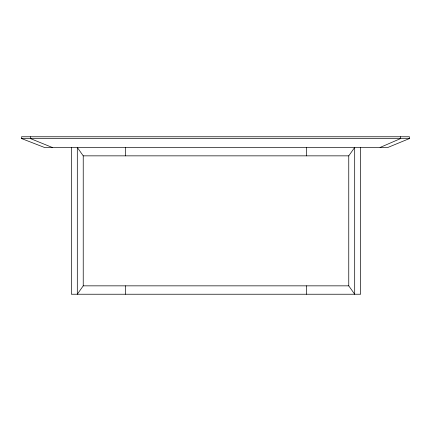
<?xml version="1.0" encoding="UTF-8"?>
<svg xmlns="http://www.w3.org/2000/svg" width="431" height="431" viewBox="0 0 431 431"><rect width="100%" height="100%" fill="white"/><g stroke="black" fill="none" stroke-linecap="round" stroke-linejoin="round"><path stroke-width="0.65" d="M83.231 285.845L77.305 294.233L77.305 147.461L83.231 155.85L83.231 285.845L348.76 285.845L354.691 294.233L354.691 147.461L348.76 155.85L348.76 285.845M380.077 147.461L400.636 138.55L400.636 136.767M409.45 138.55L387.878 147.461L44.474 147.461L21.55 138.55L21.55 136.767L409.45 136.767L409.45 138.55L21.55 138.55M83.231 155.85L348.76 155.85M52.28 147.461L30.364 138.55L30.364 136.767M360.623 147.461L360.623 294.233L71.374 294.233L71.374 147.461M306.463 147.461L306.463 155.85M306.463 285.845L306.463 294.233M125.529 147.461L125.529 155.85M125.529 285.845L125.529 294.233"/></g></svg>
